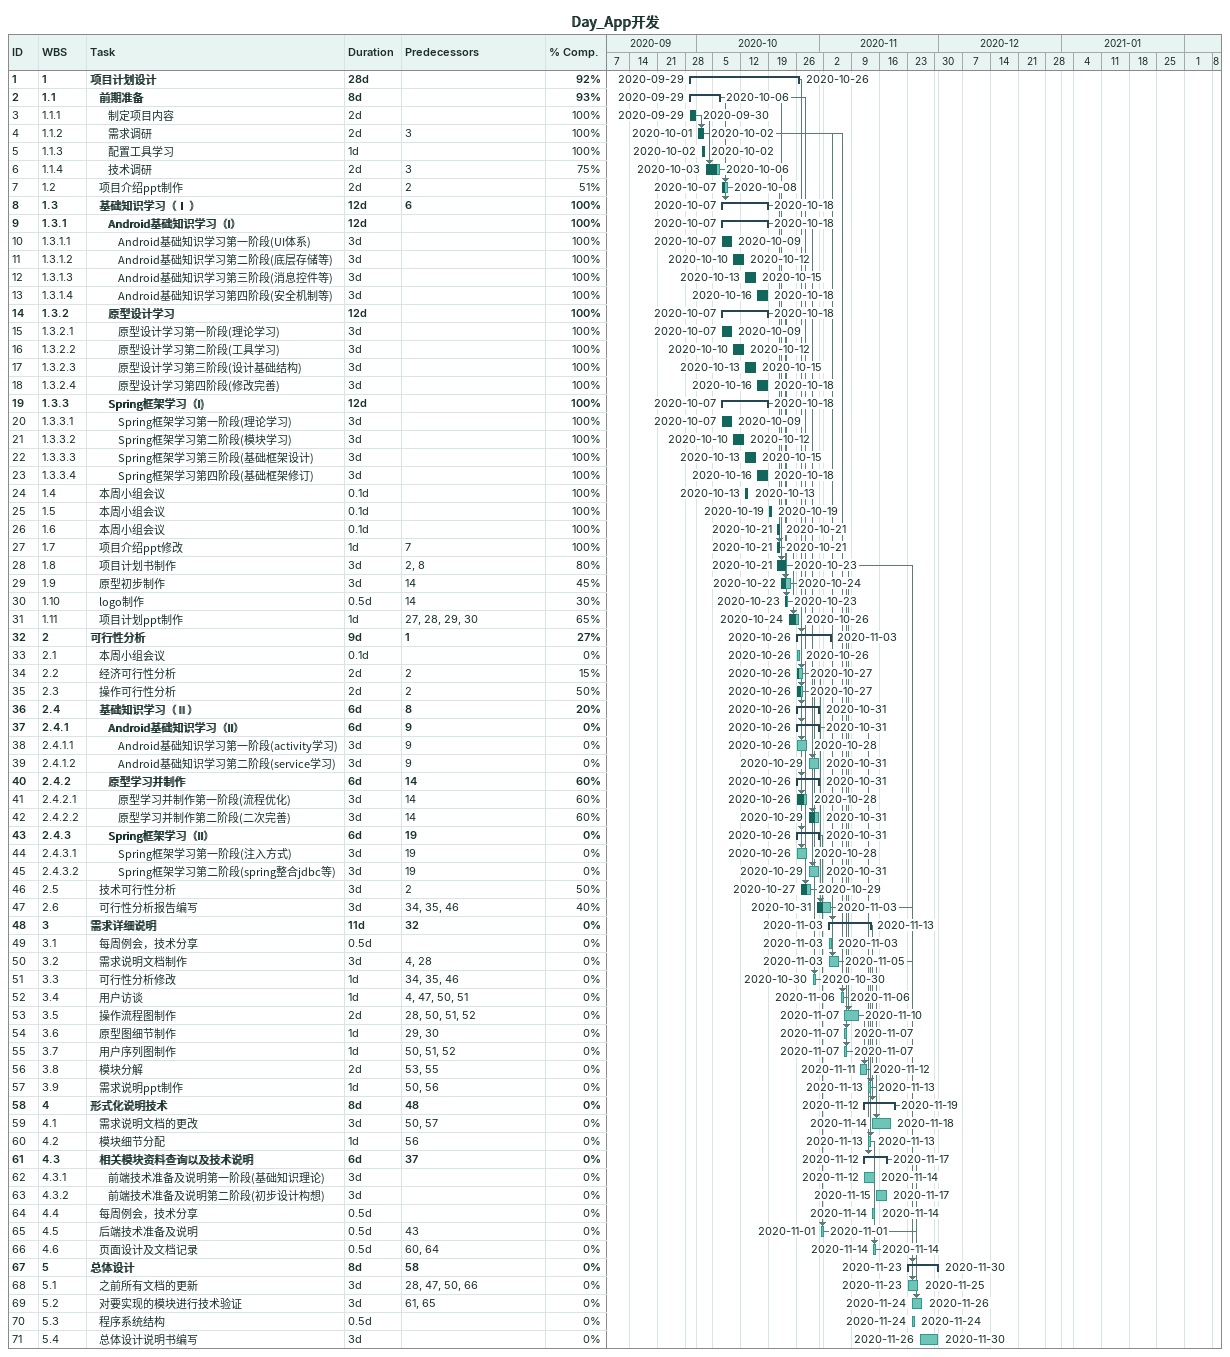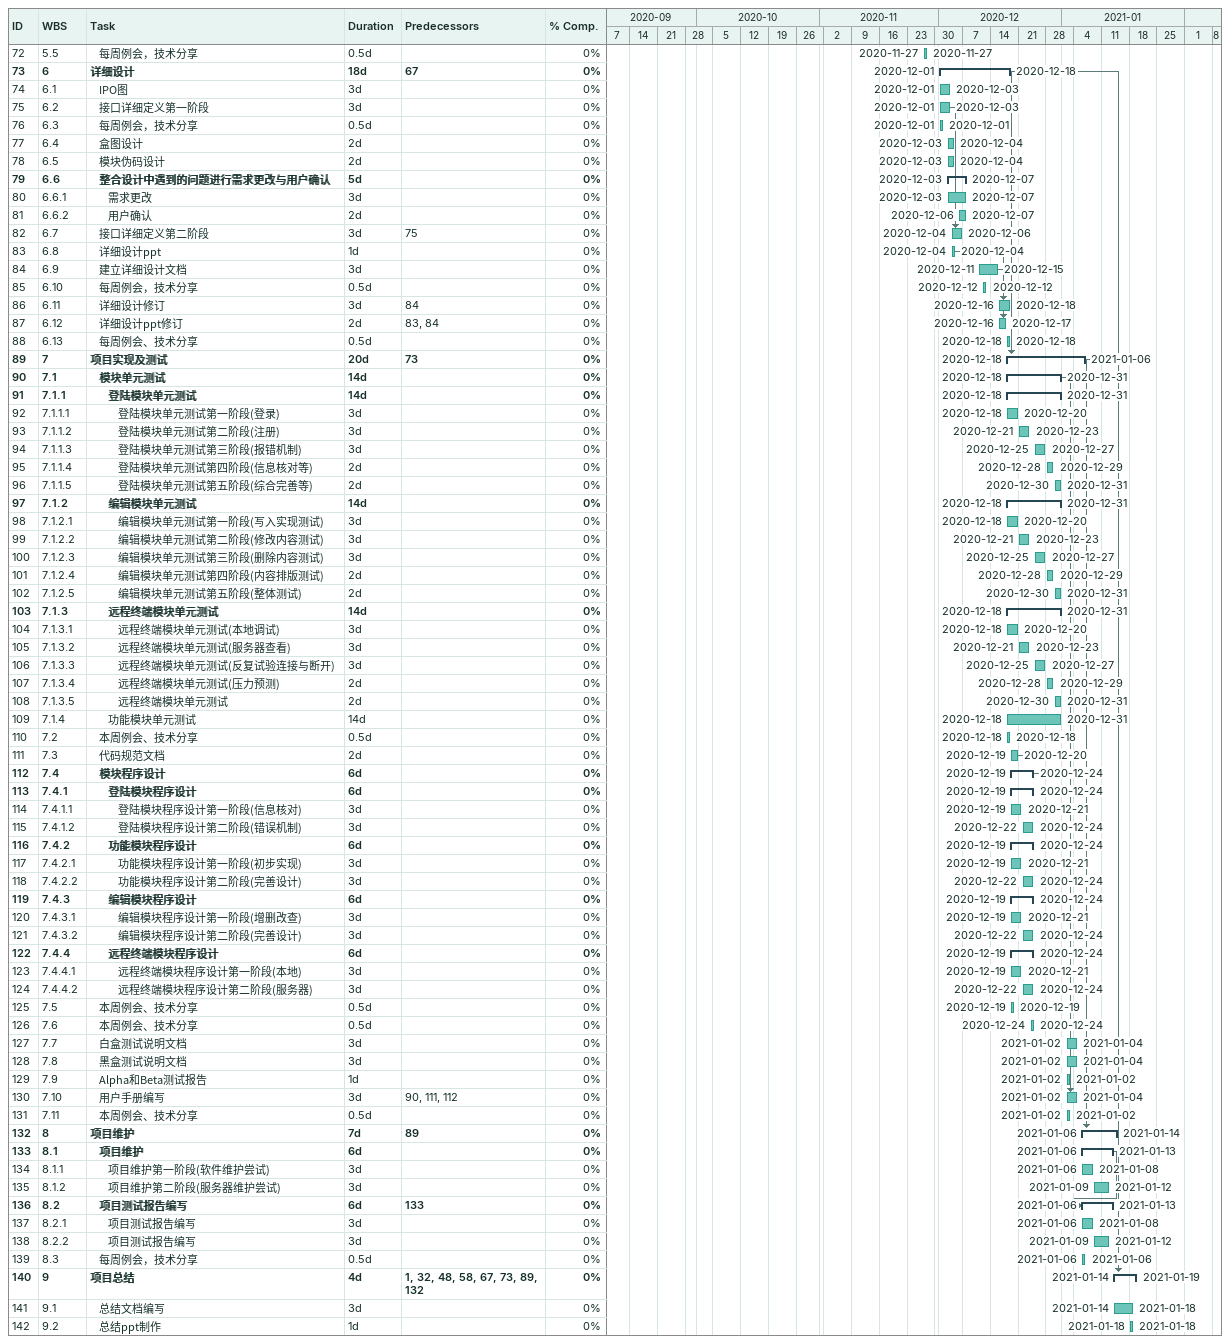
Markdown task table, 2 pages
Day_App开发

| ID | WBS | Task | Duration | Start | Finish | Predecessors | % complete |
|---|---|---|---|---|---|---|---|
| 1 | 1 | **项目计划设计** | 28d | 2020-09-29 | 2020-10-26 |  | 92 |
| 2 | 1.1 | **前期准备** | 8d | 2020-09-29 | 2020-10-06 |  | 93 |
| 3 | 1.1.1 | 制定项目内容 | 2d | 2020-09-29 | 2020-09-30 |  | 100 |
| 4 | 1.1.2 | 需求调研 | 2d | 2020-10-01 | 2020-10-02 | 3 | 100 |
| 5 | 1.1.3 | 配置工具学习 | 1d | 2020-10-02 | 2020-10-02 |  | 100 |
| 6 | 1.1.4 | 技术调研 | 2d | 2020-10-03 | 2020-10-06 | 3 | 75 |
| 7 | 1.2 | 项目介绍ppt制作 | 2d | 2020-10-07 | 2020-10-08 | 2 | 51 |
| 8 | 1.3 | **基础知识学习（Ⅰ ）** | 12d | 2020-10-07 | 2020-10-18 | 6 | 100 |
| 9 | 1.3.1 | **Android基础知识学习（I）** | 12d | 2020-10-07 | 2020-10-18 |  | 100 |
| 10 | 1.3.1.1 | Android基础知识学习第一阶段(UI体系) | 3d | 2020-10-07 | 2020-10-09 |  | 100 |
| 11 | 1.3.1.2 | Android基础知识学习第二阶段(底层存储等) | 3d | 2020-10-10 | 2020-10-12 |  | 100 |
| 12 | 1.3.1.3 | Android基础知识学习第三阶段(消息控件等) | 3d | 2020-10-13 | 2020-10-15 |  | 100 |
| 13 | 1.3.1.4 | Android基础知识学习第四阶段(安全机制等) | 3d | 2020-10-16 | 2020-10-18 |  | 100 |
| 14 | 1.3.2 | **原型设计学习** | 12d | 2020-10-07 | 2020-10-18 |  | 100 |
| 15 | 1.3.2.1 | 原型设计学习第一阶段(理论学习) | 3d | 2020-10-07 | 2020-10-09 |  | 100 |
| 16 | 1.3.2.2 | 原型设计学习第二阶段(工具学习) | 3d | 2020-10-10 | 2020-10-12 |  | 100 |
| 17 | 1.3.2.3 | 原型设计学习第三阶段(设计基础结构) | 3d | 2020-10-13 | 2020-10-15 |  | 100 |
| 18 | 1.3.2.4 | 原型设计学习第四阶段(修改完善) | 3d | 2020-10-16 | 2020-10-18 |  | 100 |
| 19 | 1.3.3 | **Spring框架学习（I)** | 12d | 2020-10-07 | 2020-10-18 |  | 100 |
| 20 | 1.3.3.1 | Spring框架学习第一阶段(理论学习) | 3d | 2020-10-07 | 2020-10-09 |  | 100 |
| 21 | 1.3.3.2 | Spring框架学习第二阶段(模块学习) | 3d | 2020-10-10 | 2020-10-12 |  | 100 |
| 22 | 1.3.3.3 | Spring框架学习第三阶段(基础框架设计) | 3d | 2020-10-13 | 2020-10-15 |  | 100 |
| 23 | 1.3.3.4 | Spring框架学习第四阶段(基础框架修订) | 3d | 2020-10-16 | 2020-10-18 |  | 100 |
| 24 | 1.4 | 本周小组会议 | 0.1d | 2020-10-13 | 2020-10-13 |  | 100 |
| 25 | 1.5 | 本周小组会议 | 0.1d | 2020-10-19 | 2020-10-19 |  | 100 |
| 26 | 1.6 | 本周小组会议 | 0.1d | 2020-10-21 | 2020-10-21 |  | 100 |
| 27 | 1.7 | 项目介绍ppt修改 | 1d | 2020-10-21 | 2020-10-21 | 7 | 100 |
| 28 | 1.8 | 项目计划书制作 | 3d | 2020-10-21 | 2020-10-23 | 2, 8 | 80 |
| 29 | 1.9 | 原型初步制作 | 3d | 2020-10-22 | 2020-10-24 | 14 | 45 |
| 30 | 1.10 | logo制作 | 0.5d | 2020-10-23 | 2020-10-23 | 14 | 30 |
| 31 | 1.11 | 项目计划ppt制作 | 1d | 2020-10-24 | 2020-10-26 | 27, 28, 29, 30 | 65 |
| 32 | 2 | **可行性分析** | 9d | 2020-10-26 | 2020-11-03 | 1 | 27 |
| 33 | 2.1 | 本周小组会议 | 0.1d | 2020-10-26 | 2020-10-26 |  | 0 |
| 34 | 2.2 | 经济可行性分析 | 2d | 2020-10-26 | 2020-10-27 | 2 | 15 |
| 35 | 2.3 | 操作可行性分析 | 2d | 2020-10-26 | 2020-10-27 | 2 | 50 |
| 36 | 2.4 | **基础知识学习（Ⅱ）** | 6d | 2020-10-26 | 2020-10-31 | 8 | 20 |
| 37 | 2.4.1 | **Android基础知识学习（II）** | 6d | 2020-10-26 | 2020-10-31 | 9 | 0 |
| 38 | 2.4.1.1 | Android基础知识学习第一阶段(activity学习) | 3d | 2020-10-26 | 2020-10-28 | 9 | 0 |
| 39 | 2.4.1.2 | Android基础知识学习第二阶段(service学习) | 3d | 2020-10-29 | 2020-10-31 | 9 | 0 |
| 40 | 2.4.2 | **原型学习并制作** | 6d | 2020-10-26 | 2020-10-31 | 14 | 60 |
| 41 | 2.4.2.1 | 原型学习并制作第一阶段(流程优化) | 3d | 2020-10-26 | 2020-10-28 | 14 | 60 |
| 42 | 2.4.2.2 | 原型学习并制作第二阶段(二次完善) | 3d | 2020-10-29 | 2020-10-31 | 14 | 60 |
| 43 | 2.4.3 | **Spring框架学习（II）** | 6d | 2020-10-26 | 2020-10-31 | 19 | 0 |
| 44 | 2.4.3.1 | Spring框架学习第一阶段(注入方式) | 3d | 2020-10-26 | 2020-10-28 | 19 | 0 |
| 45 | 2.4.3.2 | Spring框架学习第二阶段(spring整合jdbc等) | 3d | 2020-10-29 | 2020-10-31 | 19 | 0 |
| 46 | 2.5 | 技术可行性分析 | 3d | 2020-10-27 | 2020-10-29 | 2 | 50 |
| 47 | 2.6 | 可行性分析报告编写 | 3d | 2020-10-31 | 2020-11-03 | 34, 35, 46 | 40 |
| 48 | 3 | **需求详细说明** | 11d | 2020-11-03 | 2020-11-13 | 32 | 0 |
| 49 | 3.1 | 每周例会，技术分享 | 0.5d | 2020-11-03 | 2020-11-03 |  | 0 |
| 50 | 3.2 | 需求说明文档制作 | 3d | 2020-11-03 | 2020-11-05 | 4, 28 | 0 |
| 51 | 3.3 | 可行性分析修改 | 1d | 2020-10-30 | 2020-10-30 | 34, 35, 46 | 0 |
| 52 | 3.4 | 用户访谈 | 1d | 2020-11-06 | 2020-11-06 | 4, 47, 50, 51 | 0 |
| 53 | 3.5 | 操作流程图制作 | 2d | 2020-11-07 | 2020-11-10 | 28, 50, 51, 52 | 0 |
| 54 | 3.6 | 原型图细节制作 | 1d | 2020-11-07 | 2020-11-07 | 29, 30 | 0 |
| 55 | 3.7 | 用户序列图制作 | 1d | 2020-11-07 | 2020-11-07 | 50, 51, 52 | 0 |
| 56 | 3.8 | 模块分解 | 2d | 2020-11-11 | 2020-11-12 | 53, 55 | 0 |
| 57 | 3.9 | 需求说明ppt制作 | 1d | 2020-11-13 | 2020-11-13 | 50, 56 | 0 |
| 58 | 4 | **形式化说明技术** | 8d | 2020-11-12 | 2020-11-19 | 48 | 0 |
| 59 | 4.1 | 需求说明文档的更改 | 3d | 2020-11-14 | 2020-11-18 | 50, 57 | 0 |
| 60 | 4.2 | 模块细节分配 | 1d | 2020-11-13 | 2020-11-13 | 56 | 0 |
| 61 | 4.3 | **相关模块资料查询以及技术说明** | 6d | 2020-11-12 | 2020-11-17 | 37 | 0 |
| 62 | 4.3.1 | 前端技术准备及说明第一阶段(基础知识理论) | 3d | 2020-11-12 | 2020-11-14 |  | 0 |
| 63 | 4.3.2 | 前端技术准备及说明第二阶段(初步设计构想) | 3d | 2020-11-15 | 2020-11-17 |  | 0 |
| 64 | 4.4 | 每周例会，技术分享 | 0.5d | 2020-11-14 | 2020-11-14 |  | 0 |
| 65 | 4.5 | 后端技术准备及说明 | 0.5d | 2020-11-01 | 2020-11-01 | 43 | 0 |
| 66 | 4.6 | 页面设计及文档记录 | 0.5d | 2020-11-14 | 2020-11-14 | 60, 64 | 0 |
| 67 | 5 | **总体设计** | 8d | 2020-11-23 | 2020-11-30 | 58 | 0 |
| 68 | 5.1 | 之前所有文档的更新 | 3d | 2020-11-23 | 2020-11-25 | 28, 47, 50, 66 | 0 |
| 69 | 5.2 | 对要实现的模块进行技术验证 | 3d | 2020-11-24 | 2020-11-26 | 61, 65 | 0 |
| 70 | 5.3 | 程序系统结构 | 0.5d | 2020-11-24 | 2020-11-24 |  | 0 |
| 71 | 5.4 | 总体设计说明书编写 | 3d | 2020-11-26 | 2020-11-30 |  | 0 |
| 72 | 5.5 | 每周例会，技术分享 | 0.5d | 2020-11-27 | 2020-11-27 |  | 0 |
| 73 | 6 | **详细设计** | 18d | 2020-12-01 | 2020-12-18 | 67 | 0 |
| 74 | 6.1 | IPO图 | 3d | 2020-12-01 | 2020-12-03 |  | 0 |
| 75 | 6.2 | 接口详细定义第一阶段 | 3d | 2020-12-01 | 2020-12-03 |  | 0 |
| 76 | 6.3 | 每周例会，技术分享 | 0.5d | 2020-12-01 | 2020-12-01 |  | 0 |
| 77 | 6.4 | 盒图设计 | 2d | 2020-12-03 | 2020-12-04 |  | 0 |
| 78 | 6.5 | 模块伪码设计 | 2d | 2020-12-03 | 2020-12-04 |  | 0 |
| 79 | 6.6 | **整合设计中遇到的问题进行需求更改与用户确认** | 5d | 2020-12-03 | 2020-12-07 |  | 0 |
| 80 | 6.6.1 | 需求更改 | 3d | 2020-12-03 | 2020-12-07 |  | 0 |
| 81 | 6.6.2 | 用户确认 | 2d | 2020-12-06 | 2020-12-07 |  | 0 |
| 82 | 6.7 | 接口详细定义第二阶段 | 3d | 2020-12-04 | 2020-12-06 | 75 | 0 |
| 83 | 6.8 | 详细设计ppt | 1d | 2020-12-04 | 2020-12-04 |  | 0 |
| 84 | 6.9 | 建立详细设计文档 | 3d | 2020-12-11 | 2020-12-15 |  | 0 |
| 85 | 6.10 | 每周例会，技术分享 | 0.5d | 2020-12-12 | 2020-12-12 |  | 0 |
| 86 | 6.11 | 详细设计修订 | 3d | 2020-12-16 | 2020-12-18 | 84 | 0 |
| 87 | 6.12 | 详细设计ppt修订 | 2d | 2020-12-16 | 2020-12-17 | 83, 84 | 0 |
| 88 | 6.13 | 每周例会、技术分享 | 0.5d | 2020-12-18 | 2020-12-18 |  | 0 |
| 89 | 7 | **项目实现及测试** | 20d | 2020-12-18 | 2021-01-06 | 73 | 0 |
| 90 | 7.1 | **模块单元测试** | 14d | 2020-12-18 | 2020-12-31 |  | 0 |
| 91 | 7.1.1 | **登陆模块单元测试** | 14d | 2020-12-18 | 2020-12-31 |  | 0 |
| 92 | 7.1.1.1 | 登陆模块单元测试第一阶段(登录) | 3d | 2020-12-18 | 2020-12-20 |  | 0 |
| 93 | 7.1.1.2 | 登陆模块单元测试第二阶段(注册) | 3d | 2020-12-21 | 2020-12-23 |  | 0 |
| 94 | 7.1.1.3 | 登陆模块单元测试第三阶段(报错机制) | 3d | 2020-12-25 | 2020-12-27 |  | 0 |
| 95 | 7.1.1.4 | 登陆模块单元测试第四阶段(信息核对等) | 2d | 2020-12-28 | 2020-12-29 |  | 0 |
| 96 | 7.1.1.5 | 登陆模块单元测试第五阶段(综合完善等) | 2d | 2020-12-30 | 2020-12-31 |  | 0 |
| 97 | 7.1.2 | **编辑模块单元测试** | 14d | 2020-12-18 | 2020-12-31 |  | 0 |
| 98 | 7.1.2.1 | 编辑模块单元测试第一阶段(写入实现测试) | 3d | 2020-12-18 | 2020-12-20 |  | 0 |
| 99 | 7.1.2.2 | 编辑模块单元测试第二阶段(修改内容测试) | 3d | 2020-12-21 | 2020-12-23 |  | 0 |
| 100 | 7.1.2.3 | 编辑模块单元测试第三阶段(删除内容测试) | 3d | 2020-12-25 | 2020-12-27 |  | 0 |
| 101 | 7.1.2.4 | 编辑模块单元测试第四阶段(内容排版测试) | 2d | 2020-12-28 | 2020-12-29 |  | 0 |
| 102 | 7.1.2.5 | 编辑模块单元测试第五阶段(整体测试) | 2d | 2020-12-30 | 2020-12-31 |  | 0 |
| 103 | 7.1.3 | **远程终端模块单元测试** | 14d | 2020-12-18 | 2020-12-31 |  | 0 |
| 104 | 7.1.3.1 | 远程终端模块单元测试(本地调试) | 3d | 2020-12-18 | 2020-12-20 |  | 0 |
| 105 | 7.1.3.2 | 远程终端模块单元测试(服务器查看) | 3d | 2020-12-21 | 2020-12-23 |  | 0 |
| 106 | 7.1.3.3 | 远程终端模块单元测试(反复试验连接与断开) | 3d | 2020-12-25 | 2020-12-27 |  | 0 |
| 107 | 7.1.3.4 | 远程终端模块单元测试(压力预测) | 2d | 2020-12-28 | 2020-12-29 |  | 0 |
| 108 | 7.1.3.5 | 远程终端模块单元测试 | 2d | 2020-12-30 | 2020-12-31 |  | 0 |
| 109 | 7.1.4 | 功能模块单元测试 | 14d | 2020-12-18 | 2020-12-31 |  | 0 |
| 110 | 7.2 | 本周例会、技术分享 | 0.5d | 2020-12-18 | 2020-12-18 |  | 0 |
| 111 | 7.3 | 代码规范文档 | 2d | 2020-12-19 | 2020-12-20 |  | 0 |
| 112 | 7.4 | **模块程序设计** | 6d | 2020-12-19 | 2020-12-24 |  | 0 |
| 113 | 7.4.1 | **登陆模块程序设计** | 6d | 2020-12-19 | 2020-12-24 |  | 0 |
| 114 | 7.4.1.1 | 登陆模块程序设计第一阶段(信息核对) | 3d | 2020-12-19 | 2020-12-21 |  | 0 |
| 115 | 7.4.1.2 | 登陆模块程序设计第二阶段(错误机制) | 3d | 2020-12-22 | 2020-12-24 |  | 0 |
| 116 | 7.4.2 | **功能模块程序设计** | 6d | 2020-12-19 | 2020-12-24 |  | 0 |
| 117 | 7.4.2.1 | 功能模块程序设计第一阶段(初步实现) | 3d | 2020-12-19 | 2020-12-21 |  | 0 |
| 118 | 7.4.2.2 | 功能模块程序设计第二阶段(完善设计) | 3d | 2020-12-22 | 2020-12-24 |  | 0 |
| 119 | 7.4.3 | **编辑模块程序设计** | 6d | 2020-12-19 | 2020-12-24 |  | 0 |
| 120 | 7.4.3.1 | 编辑模块程序设计第一阶段(增删改查) | 3d | 2020-12-19 | 2020-12-21 |  | 0 |
| 121 | 7.4.3.2 | 编辑模块程序设计第二阶段(完善设计) | 3d | 2020-12-22 | 2020-12-24 |  | 0 |
| 122 | 7.4.4 | **远程终端模块程序设计** | 6d | 2020-12-19 | 2020-12-24 |  | 0 |
| 123 | 7.4.4.1 | 远程终端模块程序设计第一阶段(本地) | 3d | 2020-12-19 | 2020-12-21 |  | 0 |
| 124 | 7.4.4.2 | 远程终端模块程序设计第二阶段(服务器) | 3d | 2020-12-22 | 2020-12-24 |  | 0 |
| 125 | 7.5 | 本周例会、技术分享 | 0.5d | 2020-12-19 | 2020-12-19 |  | 0 |
| 126 | 7.6 | 本周例会、技术分享 | 0.5d | 2020-12-24 | 2020-12-24 |  | 0 |
| 127 | 7.7 | 白盒测试说明文档 | 3d | 2021-01-02 | 2021-01-04 |  | 0 |
| 128 | 7.8 | 黑盒测试说明文档 | 3d | 2021-01-02 | 2021-01-04 |  | 0 |
| 129 | 7.9 | Alpha和Beta测试报告 | 1d | 2021-01-02 | 2021-01-02 |  | 0 |
| 130 | 7.10 | 用户手册编写 | 3d | 2021-01-02 | 2021-01-04 | 90, 111, 112 | 0 |
| 131 | 7.11 | 本周例会、技术分享 | 0.5d | 2021-01-02 | 2021-01-02 |  | 0 |
| 132 | 8 | **项目维护** | 7d | 2021-01-06 | 2021-01-14 | 89 | 0 |
| 133 | 8.1 | **项目维护** | 6d | 2021-01-06 | 2021-01-13 |  | 0 |
| 134 | 8.1.1 | 项目维护第一阶段(软件维护尝试) | 3d | 2021-01-06 | 2021-01-08 |  | 0 |
| 135 | 8.1.2 | 项目维护第二阶段(服务器维护尝试) | 3d | 2021-01-09 | 2021-01-12 |  | 0 |
| 136 | 8.2 | **项目测试报告编写** | 6d | 2021-01-06 | 2021-01-13 | 133 | 0 |
| 137 | 8.2.1 | 项目测试报告编写 | 3d | 2021-01-06 | 2021-01-08 |  | 0 |
| 138 | 8.2.2 | 项目测试报告编写 | 3d | 2021-01-09 | 2021-01-12 |  | 0 |
| 139 | 8.3 | 每周例会，技术分享 | 0.5d | 2021-01-06 | 2021-01-06 |  | 0 |
| 140 | 9 | **项目总结** | 4d | 2021-01-14 | 2021-01-19 | 1, 32, 48, 58, 67, 73, 89, 132 | 0 |
| 141 | 9.1 | 总结文档编写 | 3d | 2021-01-14 | 2021-01-18 |  | 0 |
| 142 | 9.2 | 总结ppt制作 | 1d | 2021-01-18 | 2021-01-18 |  | 0 |
